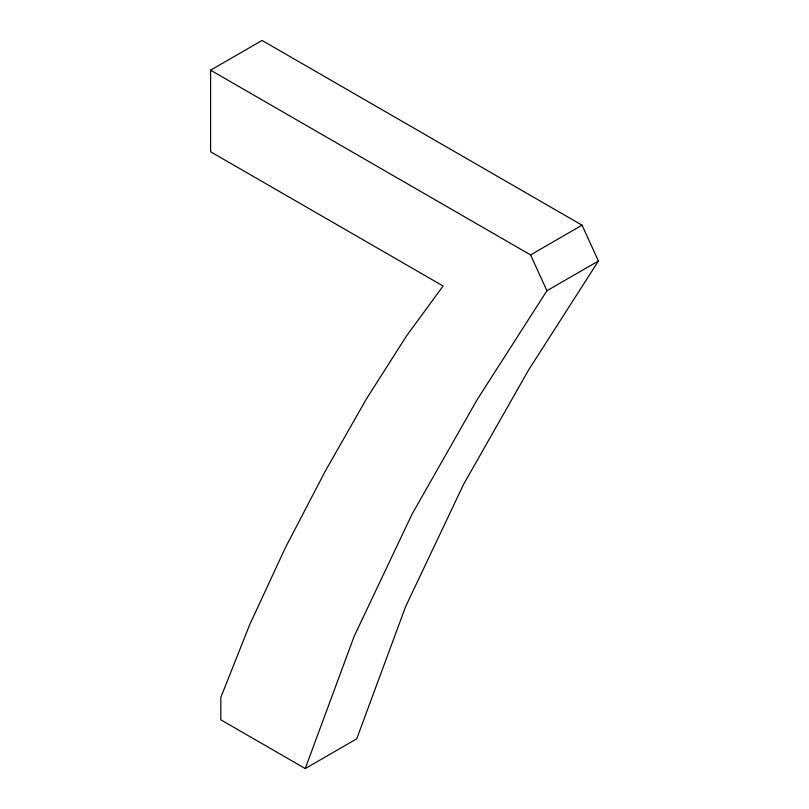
<?xml version="1.0" encoding="UTF-8"?>
<svg xmlns="http://www.w3.org/2000/svg" width="809" height="809" viewBox="0 0 809 809"><rect width="100%" height="100%" fill="white"/><g stroke="black" fill="none" stroke-linecap="round" stroke-linejoin="round"><path stroke-width="1.21" d="M305.246 768.55L354.14 636.349L412.084 514.089L477.138 399.676L546.935 290.724L598.417 261.004L582.045 225.185L262.065 40.45L210.583 70.171L210.583 151.758L443.11 286.002L406.482 335.998L366.204 399.302L325.056 471.556L285.213 548.047L249.668 624.781L220.806 697.409L220.806 719.798L305.246 768.55L356.729 738.829L405.622 606.629L463.567 484.369L528.621 369.956L598.417 261.004M210.583 70.171L530.562 254.906L582.045 225.185M530.562 254.906L546.935 290.724"/></g></svg>
